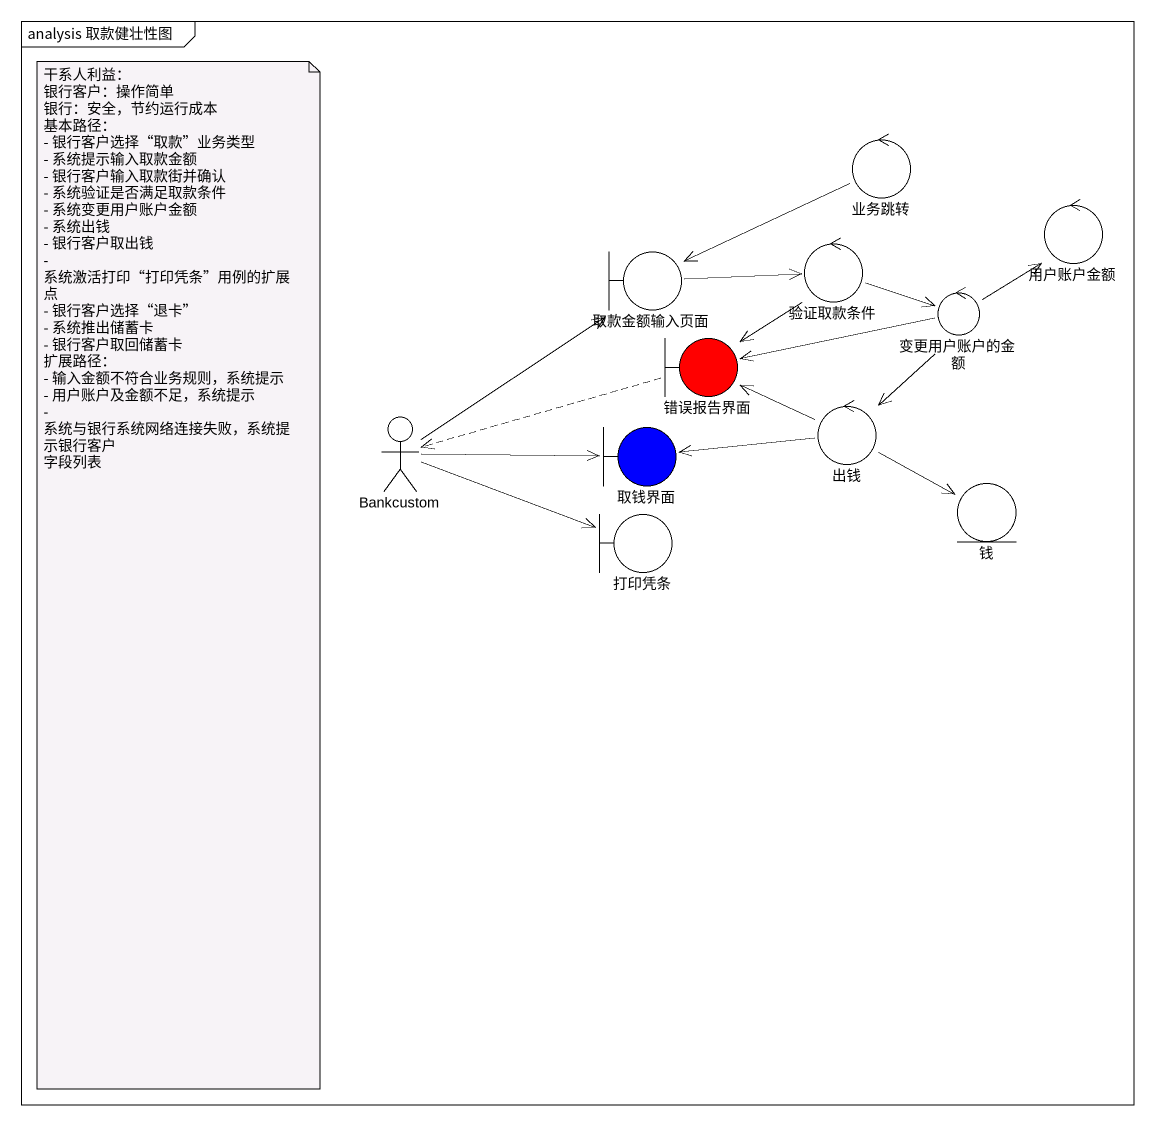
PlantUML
@startuml
mainframe analysis 取款健壮性图
control 业务跳转
control 用户账户金额
boundary 取款金额输入页面
control 验证取款条件
boundary 错误报告界面 #FF0000
control 变更用户账户的金额
control 出钱
actor Bankcustom
boundary 取钱界面 #0000FF
boundary 打印凭条
entity 钱
业务跳转 -left-> 取款金额输入页面
取款金额输入页面 -right-> 验证取款条件
验证取款条件 --> 错误报告界面
验证取款条件 -right-> 变更用户账户的金额
错误报告界面 .left.> Bankcustom
变更用户账户的金额 -up-> 用户账户金额
变更用户账户的金额 -left-> 错误报告界面
变更用户账户的金额 --> 出钱
出钱 -left-> 错误报告界面
出钱 -left-> 取钱界面
出钱 -right-> 钱
Bankcustom -up-> 取款金额输入页面
Bankcustom -right-> 取钱界面
Bankcustom -right-> 打印凭条
note as N1
  干系人利益：
  银行客户：操作简单
  银行：安全，节约运行成本
  基本路径：
  - 银行客户选择“取款”业务类型
  - 系统提示输入取款金额
  - 银行客户输入取款街并确认
  - 系统验证是否满足取款条件
  - 系统变更用户账户金额
  - 系统出钱
  - 银行客户取出钱
  - 系统激活打印“打印凭条”用例的扩展点
  - 银行客户选择“退卡”
  - 系统推出储蓄卡
  - 银行客户取回储蓄卡
  扩展路径：
  - 输入金额不符合业务规则，系统提示
  - 用户账户及金额不足，系统提示
  - 系统与银行系统网络连接失败，系统提示银行客户
  字段列表
end note
@enduml
